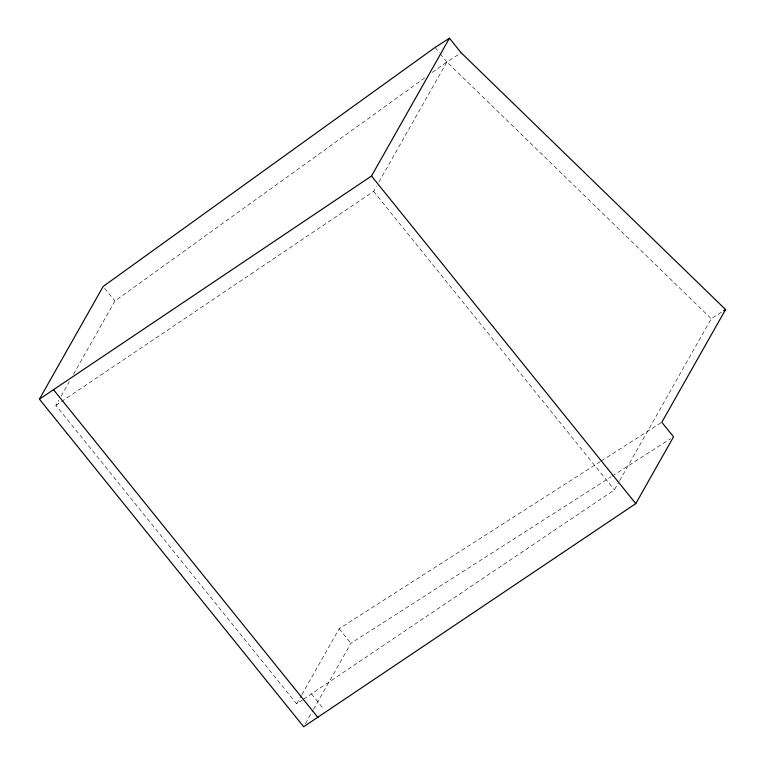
<?xml version="1.0" encoding="UTF-8"?>
<svg xmlns="http://www.w3.org/2000/svg" width="765" height="765" viewBox="0 0 765 765"><rect width="100%" height="100%" fill="white"/><g stroke="black" fill="none" stroke-linecap="round" stroke-linejoin="round"><path stroke-width="0.57" stroke-dasharray="3.83 2.87" d="M302.567 699.86L296.657 703.838L55.883 405.364L58.809 400.191M61.143 396.06L69.328 381.592M73.421 374.362L114.932 300.989L424.594 78.011M55.883 405.364L373.636 191.403L376.562 186.22M378.905 182.08L446.856 61.984L461.19 52.814M296.657 703.838L301.314 695.605M301.898 694.572L339.172 628.696L600.276 461.639M305.426 723.661L313.009 710.255M313.593 709.231L350.915 643.26L611.245 476.691M303.552 699.2L614.41 489.877L619.048 481.673M619.631 480.649L711.249 318.718L723.671 310.772M432.34 72.436L446.856 61.984L711.249 318.718M601.28 460.989L661.811 422.261M612.249 476.05L670.542 438.747M435.113 47.42L439.512 52.881M440.248 53.799L446.856 61.984M373.636 191.403L614.41 489.877M104.652 288.252L114.932 300.989M339.172 628.696L350.915 643.26M311.432 693.893L323.184 708.447"/><path stroke-width="1.15" d="M39.417 399.148L103.189 286.435L435.113 47.42L449.447 38.25L461.19 52.814L725.583 309.548L661.811 422.261L673.554 436.825L635.772 503.619L303.676 726.75L39.417 399.148L371.503 176.017L449.447 38.25M723.671 310.772L725.583 309.548M371.503 176.017L635.772 503.619M53.751 389.978L318.02 717.58"/></g></svg>
